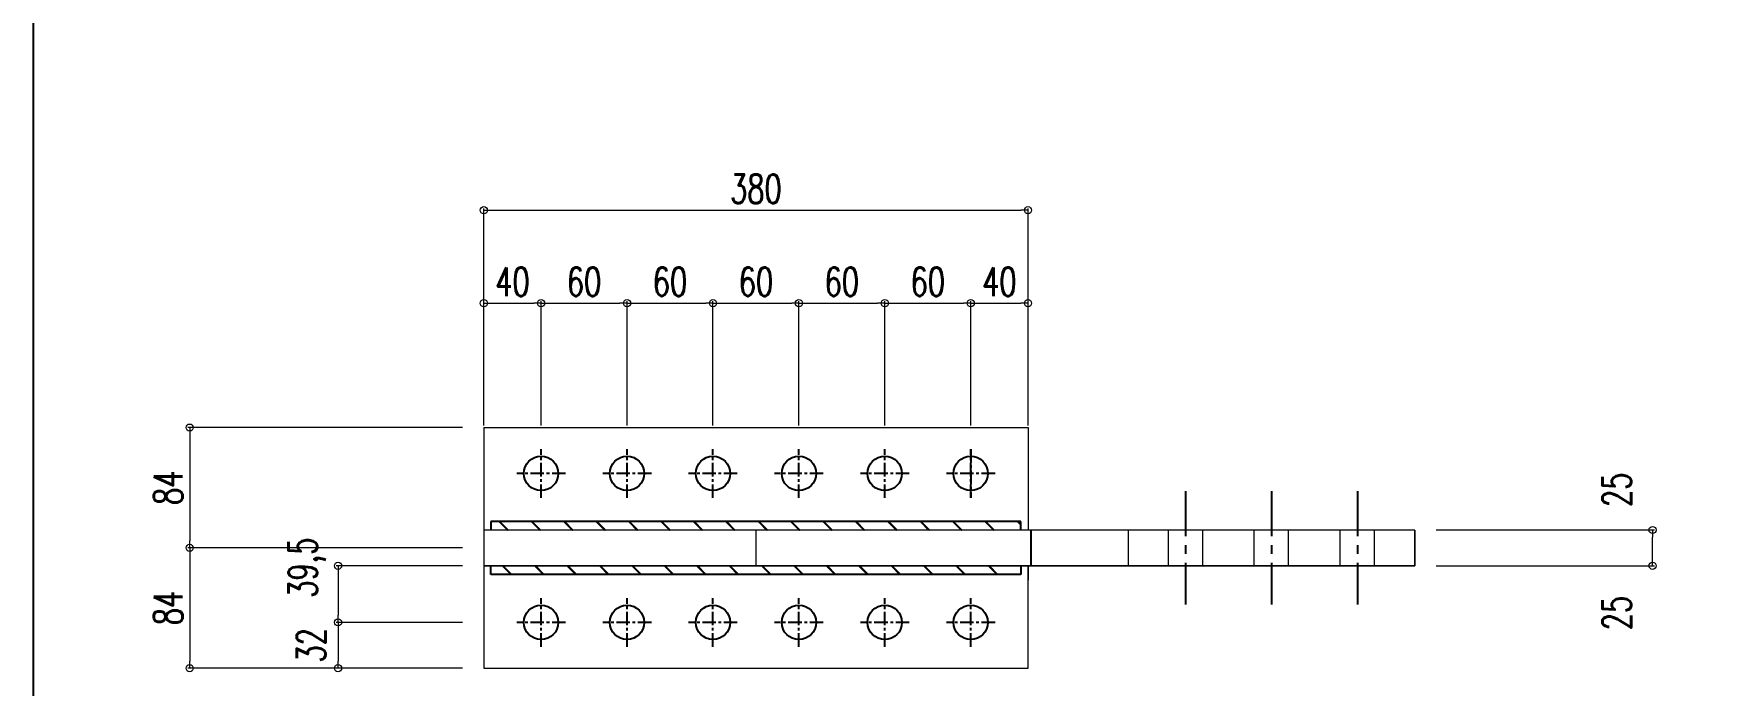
# Model space of a CAD drawing. Header units: millimetres. Extents: x -4568 to 36914, y -114 to 17788.
# Drawn here: x 11272 to 12445, y 16446 to 16902 of the extents above; entities that cross this region are included whole.
import ezdxf

# ---------------------------------------------------------------- set-up
doc = ezdxf.new("R2010")
doc.units = ezdxf.units.MM
doc.header["$LTSCALE"] = 5
doc.linetypes.add('ACAD_ISO03W100', pattern=[30, 12, -18])
doc.linetypes.add('CENTER1', pattern=[10, 6.25, -1.25, 1.25, -1.25])
doc.layers.get('0').update_dxf_attribs({"color": 255})
doc.layers.get('DEFPOINTS').update_dxf_attribs({"color": 255})
for name, color, linetype in [('寸法', 4, 'Continuous'), ('溶接', 241, 'Continuous'), ('補助線', 7, 'ACAD_ISO03W100'), ('金物', 142, 'Continuous')]:
    doc.layers.add(name, color=color, linetype=linetype)
doc.styles.add('KANJI', font='simplex.shx', dxfattribs={"width": 0.7, "bigfont": 'extfont2.shx'})
doc.dimstyles.new('一般寸法-小さめ', dxfattribs={"dimscale": 10, "dimtxt": 2, "dimasz": 0.5, "dimexe": 0.125, "dimexo": 1.5, "dimgap": 0.5, "dimtad": 1, "dimtxsty": 'KANJI', "dimblk": 'ORIGIN', "dimcen": 0, "dimclrd": 256, "dimclre": 256, "dimclrt": 256, "dimadec": 0, "dimazin": 0, "dimtfac": 1, "dimtmove": 2, "dimatfit": 2, "dimfxl": 0, "dimtolj": 2, "dimlwd": 5, "dimlwe": 5, "dimarcsym": 0})

# ---------------------------------------------------------------- blocks, each defined once
blk = doc.blocks.new('_Origin')
at = {"color": 0, "linetype": 'ByBlock', "lineweight": -2}
blk.add_line((0, 0), (-1, 0), dxfattribs=at)
blk.add_circle((0, 0), 0.5, dxfattribs=at)
blk = doc.blocks.new('*D1120')
at = {"layer": 'DEFPOINTS', "color": 0, "transparency": 16777216}
for p in [(12236.4, 16555), (12402.5, 16555), (12236.4, 16530)]:
    blk.add_point(p, dxfattribs=at)
at = {"layer": '寸法', "lineweight": 5, "transparency": 16777216}
for p, q in [((12251.4, 16555), (12403.8, 16555)), ((12402.5, 16535), (12402.5, 16550)), ((12251.4, 16530), (12403.8, 16530))]:
    blk.add_line(p, q, dxfattribs=at)
at = {"layer": '寸法', "lineweight": 5, "transparency": 16777216, "xscale": 5, "yscale": 5, "zscale": 5}
for p, rotation in [((12402.5, 16555), 90), ((12402.5, 16530), 270)]:
    blk.add_blockref('_Origin', p, dxfattribs=dict(at, rotation=rotation))
at = {"layer": '寸法', "transparency": 16777216, "insert": (12377.5, 16583.1), "char_height": 20, "attachment_point": 5, "rotation": 90, "style": 'KANJI'}
blk.add_mtext('\\A2;25', dxfattribs=at)
blk = doc.blocks.new('*D1103')
at = {"layer": 'DEFPOINTS', "color": 0, "linetype": 'Continuous', "transparency": 16777216}
for p in [(11626.4, 16713.4), (11586.4, 16613), (11626.4, 16613)]:
    blk.add_point(p, dxfattribs=at)
at = {"layer": '寸法', "linetype": 'Continuous', "lineweight": 5, "transparency": 16777216}
for p, q in [((11586.4, 16628), (11586.4, 16714.7)), ((11591.4, 16713.4), (11621.4, 16713.4)), ((11626.4, 16628), (11626.4, 16714.7))]:
    blk.add_line(p, q, dxfattribs=at)
at = {"layer": '寸法', "linetype": 'Continuous', "lineweight": 5, "transparency": 16777216, "xscale": 5, "yscale": 5, "zscale": 5, "rotation": 180}
blk.add_blockref('_Origin', (11586.4, 16713.4), dxfattribs=at)
at = {"layer": '寸法', "linetype": 'Continuous', "lineweight": 5, "transparency": 16777216, "xscale": 5, "yscale": 5, "zscale": 5}
blk.add_blockref('_Origin', (11626.4, 16713.4), dxfattribs=at)
at = {"layer": '寸法', "linetype": 'Continuous', "transparency": 16777216, "insert": (11606.4, 16728.4), "char_height": 20, "attachment_point": 5, "style": 'KANJI'}
blk.add_mtext('\\A2;40', dxfattribs=at)
blk = doc.blocks.new('*D1104')
at = {"layer": 'DEFPOINTS', "color": 0, "linetype": 'Continuous', "transparency": 16777216}
for p in [(11686.4, 16713.4), (11626.4, 16613), (11686.4, 16613)]:
    blk.add_point(p, dxfattribs=at)
at = {"layer": '寸法', "linetype": 'Continuous', "lineweight": 5, "transparency": 16777216}
for p, q in [((11626.4, 16628), (11626.4, 16714.7)), ((11631.4, 16713.4), (11681.4, 16713.4)), ((11686.4, 16628), (11686.4, 16714.7))]:
    blk.add_line(p, q, dxfattribs=at)
at = {"layer": '寸法', "linetype": 'Continuous', "lineweight": 5, "transparency": 16777216, "xscale": 5, "yscale": 5, "zscale": 5, "rotation": 180}
blk.add_blockref('_Origin', (11626.4, 16713.4), dxfattribs=at)
at = {"layer": '寸法', "linetype": 'Continuous', "lineweight": 5, "transparency": 16777216, "xscale": 5, "yscale": 5, "zscale": 5}
blk.add_blockref('_Origin', (11686.4, 16713.4), dxfattribs=at)
at = {"layer": '寸法', "linetype": 'Continuous', "transparency": 16777216, "insert": (11656.4, 16728.4), "char_height": 20, "attachment_point": 5, "style": 'KANJI'}
blk.add_mtext('\\A2;60', dxfattribs=at)
blk = doc.blocks.new('*D1105')
at = {"layer": 'DEFPOINTS', "color": 0, "linetype": 'Continuous', "transparency": 16777216}
for p in [(11746.4, 16713.4), (11686.4, 16613), (11746.4, 16613)]:
    blk.add_point(p, dxfattribs=at)
at = {"layer": '寸法', "linetype": 'Continuous', "lineweight": 5, "transparency": 16777216}
for p, q in [((11686.4, 16628), (11686.4, 16714.7)), ((11691.4, 16713.4), (11741.4, 16713.4)), ((11746.4, 16628), (11746.4, 16714.7))]:
    blk.add_line(p, q, dxfattribs=at)
at = {"layer": '寸法', "linetype": 'Continuous', "lineweight": 5, "transparency": 16777216, "xscale": 5, "yscale": 5, "zscale": 5, "rotation": 180}
blk.add_blockref('_Origin', (11686.4, 16713.4), dxfattribs=at)
at = {"layer": '寸法', "linetype": 'Continuous', "lineweight": 5, "transparency": 16777216, "xscale": 5, "yscale": 5, "zscale": 5}
blk.add_blockref('_Origin', (11746.4, 16713.4), dxfattribs=at)
at = {"layer": '寸法', "linetype": 'Continuous', "transparency": 16777216, "insert": (11716.4, 16728.4), "char_height": 20, "attachment_point": 5, "style": 'KANJI'}
blk.add_mtext('\\A2;60', dxfattribs=at)
blk = doc.blocks.new('*D1106')
at = {"layer": 'DEFPOINTS', "color": 0, "linetype": 'Continuous', "transparency": 16777216}
for p in [(11806.4, 16713.4), (11746.4, 16613), (11806.4, 16613)]:
    blk.add_point(p, dxfattribs=at)
at = {"layer": '寸法', "linetype": 'Continuous', "lineweight": 5, "transparency": 16777216}
for p, q in [((11746.4, 16628), (11746.4, 16714.7)), ((11751.4, 16713.4), (11801.4, 16713.4)), ((11806.4, 16628), (11806.4, 16714.7))]:
    blk.add_line(p, q, dxfattribs=at)
at = {"layer": '寸法', "linetype": 'Continuous', "lineweight": 5, "transparency": 16777216, "xscale": 5, "yscale": 5, "zscale": 5, "rotation": 180}
blk.add_blockref('_Origin', (11746.4, 16713.4), dxfattribs=at)
at = {"layer": '寸法', "linetype": 'Continuous', "lineweight": 5, "transparency": 16777216, "xscale": 5, "yscale": 5, "zscale": 5}
blk.add_blockref('_Origin', (11806.4, 16713.4), dxfattribs=at)
at = {"layer": '寸法', "linetype": 'Continuous', "transparency": 16777216, "insert": (11776.4, 16728.4), "char_height": 20, "attachment_point": 5, "style": 'KANJI'}
blk.add_mtext('\\A2;60', dxfattribs=at)
blk = doc.blocks.new('*D1107')
at = {"layer": 'DEFPOINTS', "color": 0, "linetype": 'Continuous', "transparency": 16777216}
for p in [(11866.4, 16713.4), (11806.4, 16613), (11866.4, 16613)]:
    blk.add_point(p, dxfattribs=at)
at = {"layer": '寸法', "linetype": 'Continuous', "lineweight": 5, "transparency": 16777216}
for p, q in [((11806.4, 16628), (11806.4, 16714.7)), ((11811.4, 16713.4), (11861.4, 16713.4)), ((11866.4, 16628), (11866.4, 16714.7))]:
    blk.add_line(p, q, dxfattribs=at)
at = {"layer": '寸法', "linetype": 'Continuous', "lineweight": 5, "transparency": 16777216, "xscale": 5, "yscale": 5, "zscale": 5, "rotation": 180}
blk.add_blockref('_Origin', (11806.4, 16713.4), dxfattribs=at)
at = {"layer": '寸法', "linetype": 'Continuous', "lineweight": 5, "transparency": 16777216, "xscale": 5, "yscale": 5, "zscale": 5}
blk.add_blockref('_Origin', (11866.4, 16713.4), dxfattribs=at)
at = {"layer": '寸法', "linetype": 'Continuous', "transparency": 16777216, "insert": (11836.4, 16728.4), "char_height": 20, "attachment_point": 5, "style": 'KANJI'}
blk.add_mtext('\\A2;60', dxfattribs=at)
blk = doc.blocks.new('*D1108')
at = {"layer": 'DEFPOINTS', "color": 0, "linetype": 'Continuous', "transparency": 16777216}
for p in [(11926.4, 16713.4), (11866.4, 16613), (11926.4, 16613)]:
    blk.add_point(p, dxfattribs=at)
at = {"layer": '寸法', "linetype": 'Continuous', "lineweight": 5, "transparency": 16777216}
for p, q in [((11866.4, 16628), (11866.4, 16714.7)), ((11871.4, 16713.4), (11921.4, 16713.4)), ((11926.4, 16628), (11926.4, 16714.7))]:
    blk.add_line(p, q, dxfattribs=at)
at = {"layer": '寸法', "linetype": 'Continuous', "lineweight": 5, "transparency": 16777216, "xscale": 5, "yscale": 5, "zscale": 5, "rotation": 180}
blk.add_blockref('_Origin', (11866.4, 16713.4), dxfattribs=at)
at = {"layer": '寸法', "linetype": 'Continuous', "lineweight": 5, "transparency": 16777216, "xscale": 5, "yscale": 5, "zscale": 5}
blk.add_blockref('_Origin', (11926.4, 16713.4), dxfattribs=at)
at = {"layer": '寸法', "linetype": 'Continuous', "transparency": 16777216, "insert": (11896.4, 16728.4), "char_height": 20, "attachment_point": 5, "style": 'KANJI'}
blk.add_mtext('\\A2;60', dxfattribs=at)
blk = doc.blocks.new('*D1109')
at = {"layer": 'DEFPOINTS', "color": 0, "linetype": 'Continuous', "transparency": 16777216}
for p in [(11966.4, 16713.4), (11926.4, 16613), (11966.4, 16613)]:
    blk.add_point(p, dxfattribs=at)
at = {"layer": '寸法', "linetype": 'Continuous', "lineweight": 5, "transparency": 16777216}
for p, q in [((11926.4, 16628), (11926.4, 16714.7)), ((11931.4, 16713.4), (11961.4, 16713.4)), ((11966.4, 16628), (11966.4, 16714.7))]:
    blk.add_line(p, q, dxfattribs=at)
at = {"layer": '寸法', "linetype": 'Continuous', "lineweight": 5, "transparency": 16777216, "xscale": 5, "yscale": 5, "zscale": 5, "rotation": 180}
blk.add_blockref('_Origin', (11926.4, 16713.4), dxfattribs=at)
at = {"layer": '寸法', "linetype": 'Continuous', "lineweight": 5, "transparency": 16777216, "xscale": 5, "yscale": 5, "zscale": 5}
blk.add_blockref('_Origin', (11966.4, 16713.4), dxfattribs=at)
at = {"layer": '寸法', "linetype": 'Continuous', "transparency": 16777216, "insert": (11946.4, 16728.4), "char_height": 20, "attachment_point": 5, "style": 'KANJI'}
blk.add_mtext('\\A2;40', dxfattribs=at)
blk = doc.blocks.new('*D1110')
at = {"layer": 'DEFPOINTS', "color": 0, "linetype": 'Continuous', "transparency": 16777216}
for p in [(11966.4, 16778.3), (11586.4, 16613), (11966.4, 16613)]:
    blk.add_point(p, dxfattribs=at)
at = {"layer": '寸法', "linetype": 'Continuous', "lineweight": 5, "transparency": 16777216}
for p, q in [((11586.4, 16628), (11586.4, 16779.6)), ((11591.4, 16778.3), (11961.4, 16778.3)), ((11966.4, 16628), (11966.4, 16779.6))]:
    blk.add_line(p, q, dxfattribs=at)
at = {"layer": '寸法', "linetype": 'Continuous', "lineweight": 5, "transparency": 16777216, "xscale": 5, "yscale": 5, "zscale": 5, "rotation": 180}
blk.add_blockref('_Origin', (11586.4, 16778.3), dxfattribs=at)
at = {"layer": '寸法', "linetype": 'Continuous', "lineweight": 5, "transparency": 16777216, "xscale": 5, "yscale": 5, "zscale": 5}
blk.add_blockref('_Origin', (11966.4, 16778.3), dxfattribs=at)
at = {"layer": '寸法', "linetype": 'Continuous', "transparency": 16777216, "insert": (11776.4, 16793.3), "char_height": 20, "attachment_point": 5, "style": 'KANJI'}
blk.add_mtext('\\A2;380', dxfattribs=at)
blk = doc.blocks.new('*D1210')
at = {"layer": 'DEFPOINTS', "color": 0, "transparency": 16777216}
for p in [(12236.4, 16555), (12402.5, 16555), (12236.4, 16530)]:
    blk.add_point(p, dxfattribs=at)
at = {"layer": '寸法', "lineweight": 5, "transparency": 16777216}
for p, q in [((12251.4, 16555), (12403.8, 16555)), ((12402.5, 16535), (12402.5, 16550)), ((12251.4, 16530), (12403.8, 16530))]:
    blk.add_line(p, q, dxfattribs=at)
at = {"layer": '寸法', "lineweight": 5, "transparency": 16777216, "xscale": 5, "yscale": 5, "zscale": 5}
for p, rotation in [((12402.5, 16555), 90), ((12402.5, 16530), 270)]:
    blk.add_blockref('_Origin', p, dxfattribs=dict(at, rotation=rotation))
at = {"layer": '寸法', "transparency": 16777216, "insert": (12377.5, 16497), "char_height": 20, "attachment_point": 5, "rotation": 90, "style": 'KANJI'}
blk.add_mtext('\\A2;25', dxfattribs=at)
blk = doc.blocks.new('*D1211')
at = {"layer": 'DEFPOINTS', "color": 0, "ltscale": 2, "transparency": 16777216}
for p in [(11586.4, 16542.5), (11381, 16458.5), (11586.4, 16458.5)]:
    blk.add_point(p, dxfattribs=at)
at = {"layer": '寸法', "lineweight": 5, "ltscale": 2, "transparency": 16777216}
for p, q in [((11571.4, 16542.5), (11379.7, 16542.5)), ((11381, 16537.5), (11381, 16463.5)), ((11571.4, 16458.5), (11379.7, 16458.5))]:
    blk.add_line(p, q, dxfattribs=at)
at = {"layer": '寸法', "lineweight": 5, "ltscale": 2, "transparency": 16777216, "xscale": 5, "yscale": 5, "zscale": 5}
for p, rotation in [((11381, 16542.5), 90), ((11381, 16458.5), 270)]:
    blk.add_blockref('_Origin', p, dxfattribs=dict(at, rotation=rotation))
at = {"layer": '寸法', "ltscale": 2, "transparency": 16777216, "insert": (11366, 16500.5), "char_height": 20, "attachment_point": 5, "rotation": 90, "style": 'KANJI'}
blk.add_mtext('\\A2;84', dxfattribs=at)
blk = doc.blocks.new('*D1214')
at = {"layer": 'DEFPOINTS', "color": 0, "ltscale": 2, "transparency": 16777216}
for p in [(11586.4, 16626.5), (11381, 16542.5), (11586.4, 16542.5)]:
    blk.add_point(p, dxfattribs=at)
at = {"layer": '寸法', "lineweight": 5, "ltscale": 2, "transparency": 16777216}
for p, q in [((11571.4, 16626.5), (11379.7, 16626.5)), ((11381, 16621.5), (11381, 16547.5)), ((11571.4, 16542.5), (11379.7, 16542.5))]:
    blk.add_line(p, q, dxfattribs=at)
at = {"layer": '寸法', "lineweight": 5, "ltscale": 2, "transparency": 16777216, "xscale": 5, "yscale": 5, "zscale": 5}
for p, rotation in [((11381, 16626.5), 90), ((11381, 16542.5), 270)]:
    blk.add_blockref('_Origin', p, dxfattribs=dict(at, rotation=rotation))
at = {"layer": '寸法', "ltscale": 2, "transparency": 16777216, "insert": (11366, 16584.5), "char_height": 20, "attachment_point": 5, "rotation": 90, "style": 'KANJI'}
blk.add_mtext('\\A2;84', dxfattribs=at)
blk = doc.blocks.new('*D1212')
at = {"layer": 'DEFPOINTS', "color": 0, "ltscale": 2, "transparency": 16777216}
for p in [(11586.4, 16530), (11484.6, 16490.5), (11586.4, 16490.5)]:
    blk.add_point(p, dxfattribs=at)
at = {"layer": '寸法', "lineweight": 5, "ltscale": 2, "transparency": 16777216}
for p, q in [((11571.4, 16530), (11483.3, 16530)), ((11484.6, 16525), (11484.6, 16495.5)), ((11571.4, 16490.5), (11483.3, 16490.5))]:
    blk.add_line(p, q, dxfattribs=at)
at = {"layer": '寸法', "lineweight": 5, "ltscale": 2, "transparency": 16777216, "xscale": 5, "yscale": 5, "zscale": 5}
for p, rotation in [((11484.6, 16530), 90), ((11484.6, 16490.5), 270)]:
    blk.add_blockref('_Origin', p, dxfattribs=dict(at, rotation=rotation))
at = {"layer": '寸法', "ltscale": 2, "transparency": 16777216, "insert": (11463, 16528.7), "char_height": 20, "attachment_point": 5, "rotation": 90, "style": 'KANJI'}
blk.add_mtext('\\A2;39,5', dxfattribs=at)
blk = doc.blocks.new('*D1213')
at = {"layer": 'DEFPOINTS', "color": 0, "ltscale": 2, "transparency": 16777216}
for p in [(11586.4, 16490.5), (11484.6, 16458.5), (11586.4, 16458.5)]:
    blk.add_point(p, dxfattribs=at)
at = {"layer": '寸法', "lineweight": 5, "ltscale": 2, "transparency": 16777216}
for p, q in [((11571.4, 16490.5), (11483.3, 16490.5)), ((11484.6, 16485.5), (11484.6, 16463.5)), ((11571.4, 16458.5), (11483.3, 16458.5))]:
    blk.add_line(p, q, dxfattribs=at)
at = {"layer": '寸法', "lineweight": 5, "ltscale": 2, "transparency": 16777216, "xscale": 5, "yscale": 5, "zscale": 5}
for p, rotation in [((11484.6, 16490.5), 90), ((11484.6, 16458.5), 270)]:
    blk.add_blockref('_Origin', p, dxfattribs=dict(at, rotation=rotation))
at = {"layer": '寸法', "ltscale": 2, "transparency": 16777216, "insert": (11465.8, 16474.5), "char_height": 20, "attachment_point": 5, "rotation": 90, "style": 'KANJI'}
blk.add_mtext('\\A2;32', dxfattribs=at)

msp = doc.modelspace()

# ---------------------------------------------------------------- hatches: boundary and pattern name
at = {"layer": '溶接', "ltscale": 6}
h = msp.add_hatch(dxfattribs=at)
h.set_pattern_fill('JIS_LC_20', color=256, scale=0.8, angle=90)
h.set_pattern_definition([(135, (9681.385, 13475.964), (-11.31371, -11.31371), []), (135, (9681.385, 13476.284), (-11.31371, -11.31371), [])])
h.paths.add_polyline_path([(11769.385, 16554.964), (11591.385, 16554.964), (11591.385, 16560.964), (11769.385, 16560.964)])
h.paths.add_polyline_path([(11952.385, 16554.964), (11769.385, 16554.964), (11769.385, 16560.964), (11952.385, 16560.964)])
h.paths.add_polyline_path([(11961.385, 16554.964), (11952.385, 16554.964), (11952.385, 16560.964), (11961.385, 16560.964)])
h = msp.add_hatch(dxfattribs=at)
h.set_pattern_fill('JIS_LC_20', color=256, scale=0.8, angle=90)
h.set_pattern_definition([(135, (9681.385, 13469.964), (-11.31371, -11.31371), []), (135, (9681.385, 13470.284), (-11.31371, -11.31371), [])])
h.paths.add_polyline_path([(11769.385, 16529.964), (11591.385, 16529.964), (11591.385, 16523.964), (11769.385, 16523.964)])
h.paths.add_polyline_path([(11952.385, 16529.964), (11769.385, 16529.964), (11769.385, 16523.964), (11952.385, 16523.964)])
h.paths.add_polyline_path([(11961.385, 16529.964), (11952.385, 16529.964), (11952.385, 16523.964), (11961.385, 16523.964)])

# ---------------------------------------------------------------- linework, layer by layer
at = {"linetype": 'Continuous', "lineweight": -3}
msp.add_lwpolyline([(11272, 17708.38), (14476, 17708.38), (14476, 15492.38), (11272, 15492.38)], close=True, dxfattribs=at)
at = {"layer": '寸法', "linetype": 'CENTER1', "ltscale": 0.3}
for p, q in [((11626.385, 16577.464), (11626.385, 16611.464)), ((11686.385, 16577.464), (11686.385, 16611.464)), ((11746.385, 16577.464), (11746.385, 16611.464)), ((11806.385, 16577.464), (11806.385, 16611.464)), ((11866.385, 16577.464), (11866.385, 16611.464)), ((11926.385, 16611.464), (11926.385, 16577.464)), ((11926.385, 16577.464), (11926.385, 16611.464)), ((11643.385, 16594.464), (11609.385, 16594.464)), ((11703.385, 16594.464), (11669.385, 16594.464)), ((11763.385, 16594.464), (11729.385, 16594.464)), ((11823.385, 16594.464), (11789.385, 16594.464)), ((11883.385, 16594.464), (11849.385, 16594.464)), ((11943.385, 16594.464), (11909.385, 16594.464)), ((11943.385, 16594.464), (11909.385, 16594.464)), ((11626.385, 16473.464), (11626.385, 16507.464)), ((11686.385, 16473.464), (11686.385, 16507.464)), ((11746.385, 16473.464), (11746.385, 16507.464)), ((11806.385, 16473.464), (11806.385, 16507.464)), ((11866.385, 16473.464), (11866.385, 16507.464)), ((11926.385, 16473.464), (11926.385, 16507.464)), ((11926.385, 16473.464), (11926.385, 16507.464)), ((11643.385, 16490.464), (11609.385, 16490.464)), ((11703.385, 16490.464), (11669.385, 16490.464)), ((11763.385, 16490.464), (11729.385, 16490.464)), ((11823.385, 16490.464), (11789.385, 16490.464)), ((11883.385, 16490.464), (11849.385, 16490.464)), ((11943.385, 16490.464), (11909.385, 16490.464)), ((11943.385, 16490.464), (11909.385, 16490.464))]:
    msp.add_line(p, q, dxfattribs=at)
at = {"layer": '溶接'}
for p, q in [((11961.385, 16560.964), (11591.385, 16560.964)), ((11961.385, 16554.964), (11961.385, 16560.964)), ((11961.385, 16529.964), (11961.385, 16523.964)), ((11961.385, 16523.964), (11591.385, 16523.964))]:
    msp.add_line(p, q, dxfattribs=at)
at = {"layer": '溶接', "linetype": 'Continuous'}
for p, q in [((11591.385, 16560.964), (11591.385, 16554.964)), ((11591.385, 16523.964), (11591.385, 16529.964))]:
    msp.add_line(p, q, dxfattribs=at)
at = {"layer": '補助線', "lineweight": 18}
for p, q in [((12064.385, 16529.964), (12064.385, 16554.964)), ((12088.385, 16529.964), (12088.385, 16554.964)), ((12124.385, 16529.964), (12124.385, 16554.964)), ((12148.385, 16529.964), (12148.385, 16554.964)), ((12184.385, 16529.964), (12184.385, 16554.964)), ((12208.385, 16529.964), (12208.385, 16554.964))]:
    msp.add_line(p, q, dxfattribs=at)
at = {"layer": '金物', "lineweight": 18}
for p, q in [((11586.385, 16626.464), (11586.385, 16458.464)), ((11586.385, 16626.464), (11966.385, 16626.464)), ((11966.385, 16626.464), (11966.385, 16554.964)), ((12236.385, 16554.964), (11586.385, 16554.964)), ((11776.385, 16554.964), (11776.385, 16529.964)), ((12036.385, 16554.964), (12036.385, 16529.964)), ((12236.385, 16529.964), (12236.385, 16554.964)), ((12236.385, 16554.964), (12236.385, 16529.964)), ((12236.385, 16529.964), (11586.385, 16529.964)), ((11586.385, 16529.964), (12236.385, 16529.964)), ((11966.385, 16529.964), (11966.385, 16519.964)), ((11966.385, 16458.464), (11966.385, 16529.964)), ((11586.385, 16458.464), (11966.385, 16458.464))]:
    msp.add_line(p, q, dxfattribs=at)
at = {"layer": '金物', "linetype": 'CENTER1'}
for p, q in [((12076.385, 16582.014), (12076.385, 16502.915)), ((12136.385, 16582.014), (12136.385, 16502.915)), ((12196.385, 16582.014), (12196.385, 16502.915))]:
    msp.add_line(p, q, dxfattribs=at)
at = {"layer": '金物', "ltscale": 2}
msp.add_line((11968.385, 16554.964), (11968.385, 16529.964), dxfattribs=at)
at = {"layer": '金物', "ltscale": 2.5}
for centre in [(11626.385, 16594.464), (11686.385, 16594.464), (11746.385, 16594.464), (11806.385, 16594.464), (11866.385, 16594.464), (11926.385, 16594.464), (11626.385, 16490.464), (11686.385, 16490.464), (11746.385, 16490.464), (11806.385, 16490.464), (11866.385, 16490.464), (11926.385, 16490.464)]:
    msp.add_circle(centre, 12, dxfattribs=at)

# ---------------------------------------------------------------- dimensions: what is measured, and where the dimension line sits
at = {"layer": '寸法', "linetype": 'Continuous'}
for base, p1, p2, picture, middle in [((11966.385, 16778.321), (11586.385, 16612.964), (11966.385, 16612.964), '*D1110', (11776.385, 16793.321)), ((11626.385, 16713.444), (11586.385, 16612.964), (11626.385, 16612.964), '*D1103', (11606.385, 16728.444)), ((11686.385, 16713.444), (11626.385, 16612.964), (11686.385, 16612.964), '*D1104', (11656.385, 16728.444)), ((11746.385, 16713.444), (11686.385, 16612.964), (11746.385, 16612.964), '*D1105', (11716.385, 16728.444)), ((11806.385, 16713.444), (11746.385, 16612.964), (11806.385, 16612.964), '*D1106', (11776.385, 16728.444)), ((11866.385, 16713.444), (11806.385, 16612.964), (11866.385, 16612.964), '*D1107', (11836.385, 16728.444)), ((11926.385, 16713.444), (11866.385, 16612.964), (11926.385, 16612.964), '*D1108', (11896.385, 16728.444)), ((11966.385, 16713.444), (11926.385, 16612.964), (11966.385, 16612.964), '*D1109', (11946.385, 16728.444))]:
    dim = msp.add_linear_dim(base=base, p1=p1, p2=p2, dimstyle='一般寸法-小さめ', dxfattribs=at)
    dim.commit()
    dim.dimension.update_dxf_attribs({"geometry": picture, "text_midpoint": middle})
at = {"layer": '寸法', "ltscale": 2}
for base, p1, p2, picture, middle in [((11380.957, 16542.464), (11586.385, 16626.464), (11586.385, 16542.464), '*D1214', (11365.957, 16584.464)), ((11380.957, 16458.464), (11586.385, 16542.464), (11586.385, 16458.464), '*D1211', (11365.957, 16500.464)), ((11484.577, 16458.464), (11586.385, 16490.464), (11586.385, 16458.464), '*D1213', (11465.827, 16474.464))]:
    dim = msp.add_linear_dim(base=base, p1=p1, p2=p2, angle=90, dimstyle='一般寸法-小さめ', dxfattribs=at)
    dim.commit()
    dim.dimension.update_dxf_attribs({"geometry": picture, "text_midpoint": middle})
at = {"layer": '寸法'}
for picture, middle in [('*D1120', (12377.505, 16583.095)), ('*D1210', (12377.505, 16496.989))]:
    dim = msp.add_linear_dim(base=(12402.505, 16554.964), p1=(12236.385, 16529.964), p2=(12236.385, 16554.964), angle=270, dimstyle='一般寸法-小さめ', dxfattribs=at)
    dim.commit()
    dim.dimension.update_dxf_attribs({"geometry": picture, "text_midpoint": middle, "dimtype": 160})
at = {"layer": '寸法', "ltscale": 2}
dim = msp.add_linear_dim(base=(11484.577, 16490.464), p1=(11586.385, 16529.964), p2=(11586.385, 16490.464), angle=90, dimstyle='一般寸法-小さめ', dxfattribs=at)
dim.commit()
dim.dimension.update_dxf_attribs({"geometry": '*D1212', "text_midpoint": (11462.99, 16528.734), "dimtype": 160})

doc.saveas('drawing.dxf')
